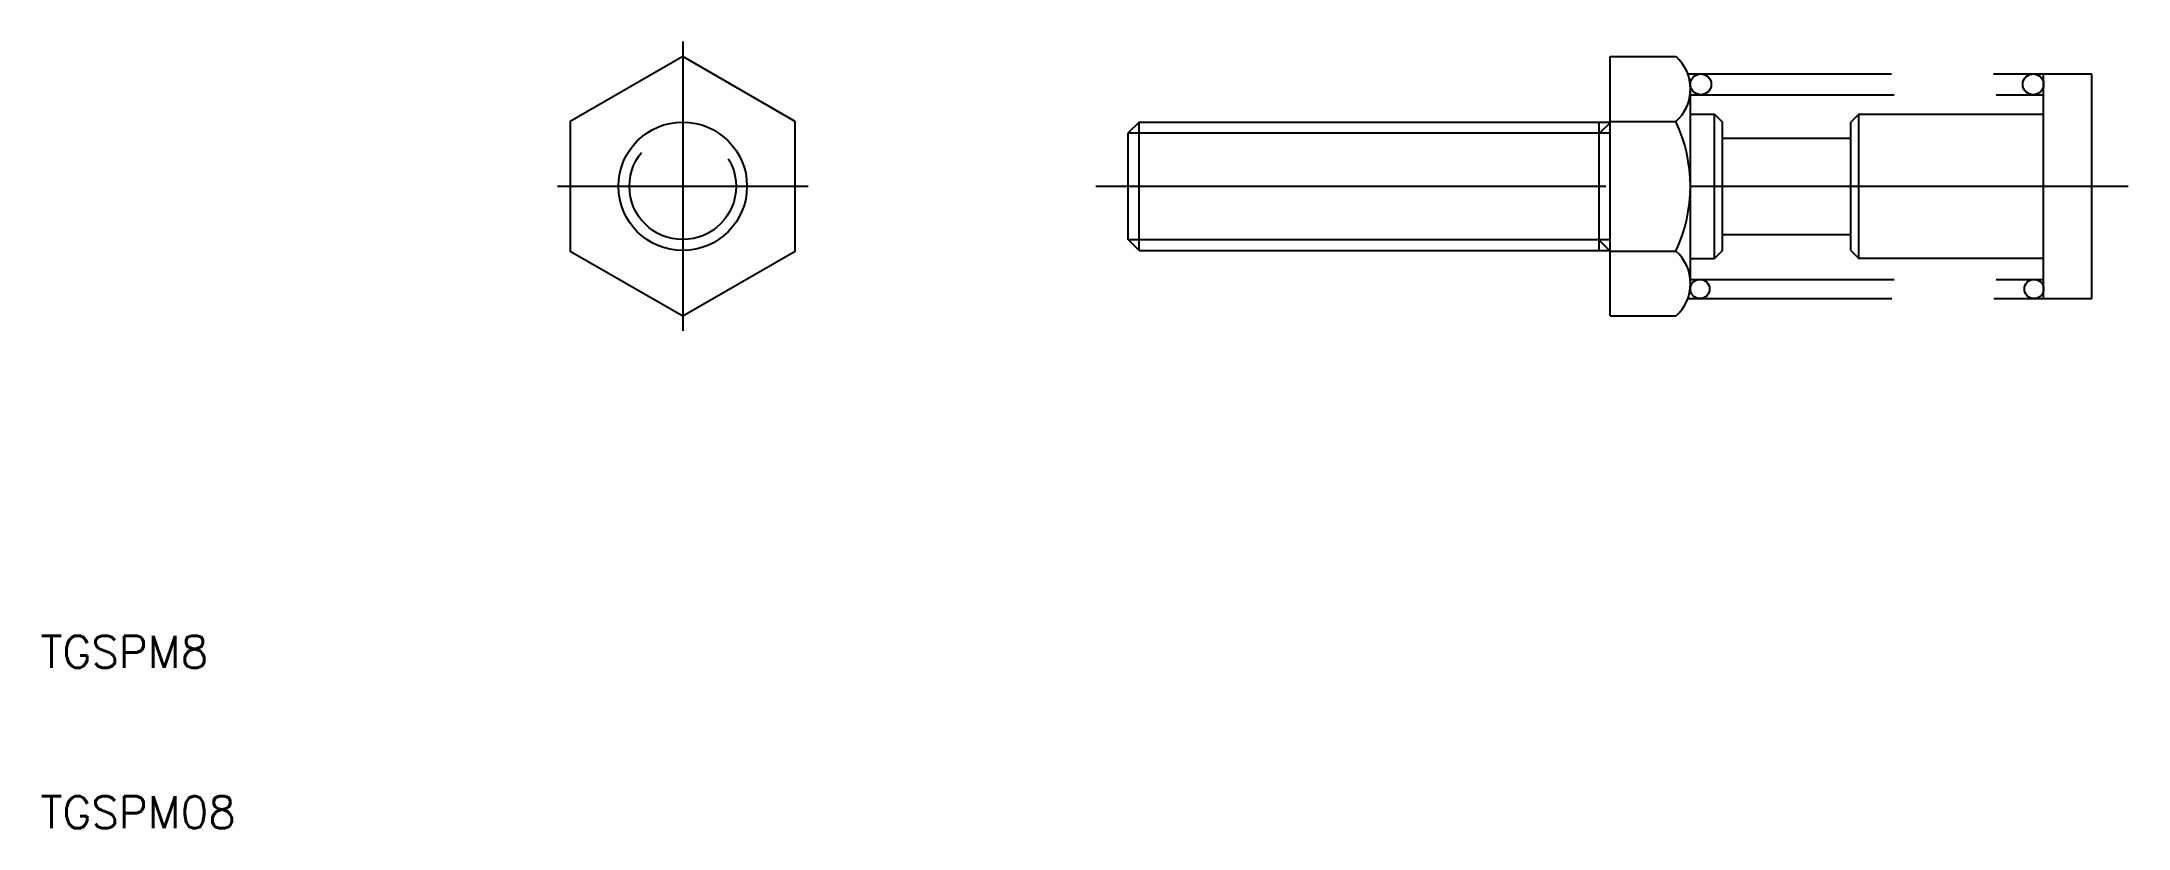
# Model space of a CAD drawing. Extents: x 10 to 140, y 10 to 59.
import ezdxf

# ---------------------------------------------------------------- set-up
doc = ezdxf.new("R2010")
doc.units = 0
doc.linetypes.add('CENTER', pattern=[50.8, 31.75, -6.35, 6.35, -6.35])
doc.linetypes.add('DASHED', pattern=[19.05, 12.7, -6.35])
doc.layers.get('0').update_dxf_attribs({"linetype": 'CONTINUOUS'})
doc.layers.add('CENTER', color=1, linetype='CENTER')
doc.styles.get("Standard").update_dxf_attribs({"font": 'txt.shx', "bigfont": '@extfont2.shx'})

msp = doc.modelspace()

# ---------------------------------------------------------------- linework, layer by layer
at = {"color": 7, "linetype": 'CONTINUOUS'}
for p, q in [((107.74, 41.92), (107.74, 58.08)), ((107.74, 58.08), (108.84, 58.08)), ((107.74, 58.08), (108.84, 58.08)), ((107.74, 58.08), (111.84, 58.08)), ((112.74, 43.94), (112.74, 56.06)), ((134.74, 57), (137.74, 57)), ((134.74, 43), (134.74, 57)), ((137.74, 43), (137.74, 57)), ((112.74, 44.37), (112.74, 55.63)), ((78.42, 54), (77.74, 53.32)), ((77.74, 46.68), (77.74, 53.32)), ((78.42, 54), (107.74, 54)), ((78.42, 46), (78.42, 54)), ((107.07, 46), (107.07, 54)), ((107.74, 54.04), (111.84, 54.04)), ((112.74, 54.5), (114.24, 54.5)), ((114.24, 54.5), (114.74, 54)), ((114.24, 45.5), (114.24, 54.5)), ((114.74, 46), (114.74, 54)), ((123.24, 54.5), (122.74, 54)), ((122.74, 46), (122.74, 54)), ((123.24, 54.5), (134.74, 54.5)), ((123.24, 45.5), (123.24, 54.5)), ((114.74, 53), (122.74, 53)), ((114.74, 47), (122.74, 47)), ((78.42, 46), (77.74, 46.68)), ((78.42, 46), (107.74, 46)), ((107.74, 45.96), (111.84, 45.96)), ((112.74, 45.5), (114.24, 45.5)), ((114.74, 46), (114.24, 45.5)), ((122.74, 46), (123.24, 45.5)), ((134.74, 45.5), (123.24, 45.5)), ((134.74, 43), (137.74, 43)), ((107.74, 41.92), (108.84, 41.92)), ((107.74, 41.92), (111.84, 41.92))]:
    msp.add_line(p, q, dxfattribs=at)
at = {"color": 3, "linetype": 'DASHED'}
for p, q in [((112.56, 57), (134.74, 57)), ((112.74, 55.7), (134.74, 55.7)), ((112.74, 44.2), (134.74, 44.2)), ((112.58, 43), (134.74, 43))]:
    msp.add_line(p, q, dxfattribs=at)
at = {"color": 3, "linetype": 'CONTINUOUS'}
for p, q in [((77.74, 53.32), (107.74, 53.32)), ((107.74, 53.96), (107.07, 53.28)), ((77.74, 46.68), (107.74, 46.68)), ((107.74, 45.96), (107.07, 46.64))]:
    msp.add_line(p, q, dxfattribs=at)
at = {"color": 7, "linetype": 'CONTINUOUS'}
msp.add_lwpolyline([(57, 54.04), (50, 58.08), (43, 54.04), (43, 45.96), (50, 41.92), (57, 45.96)], close=True, dxfattribs=at)
for centre, radius in [((113.39, 56.35), 0.65), ((134.09, 56.35), 0.65), ((50, 50), 4), ((113.34, 43.6), 0.6), ((134.14, 43.6), 0.6)]:
    msp.add_circle(centre, radius, dxfattribs=at)
at = {"color": 3, "linetype": 'DASHED'}
msp.add_circle((50, 50), 3.32, dxfattribs=at)
at = {"color": 7, "linetype": 'CONTINUOUS'}
for centre, radius, start, end in [((110.03, 56.06), 2.72, 311.9143, 48.0326), ((103.24, 50), 9.5, 334.8336, 25.1616), ((110.03, 43.94), 2.72, 311.9673, 48.0857)]:
    msp.add_arc(centre, radius, start, end, dxfattribs=at)
at = {"layer": 'CENTER', "color": 1, "linetype": 'CENTER'}
for p, q in [((50, 59.01), (50, 40.99)), ((42.2, 50), (57.8, 50)), ((75.73, 50), (140.01, 50)), ((112.74, 50), (133.74, 50))]:
    msp.add_line(p, q, dxfattribs=at)

# ---------------------------------------------------------------- texts
at = {"color": 7, "linetype": 'CONTINUOUS'}
for s, p in [('TGSPM8', (10, 20)), ('TGSPM08', (10, 10))]:
    msp.add_text(s, height=2, dxfattribs=at).set_placement(p)

doc.saveas('drawing.dxf')
